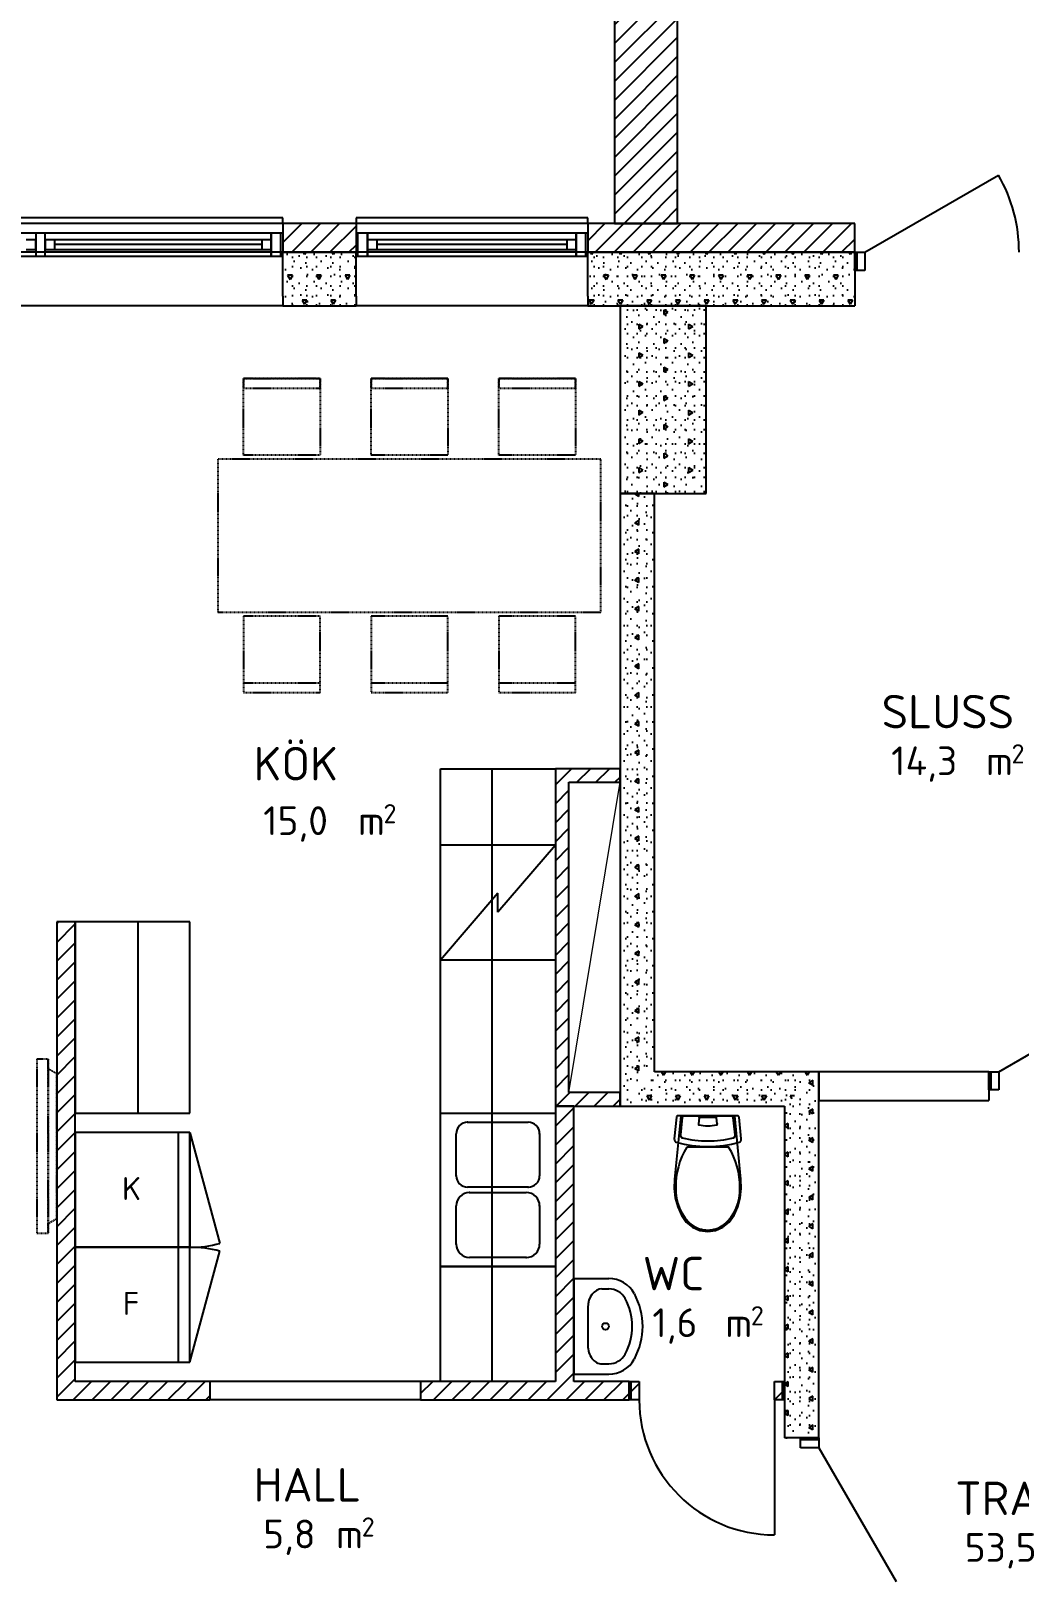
# Model space of a CAD drawing. Header units: millimetres. Extents: x -214 to 76936, y -5099 to 21069.
# Drawn here: x 5009 to 10170, y 6581 to 14656 of the extents above; entities that cross this region are included whole.
import ezdxf
from ezdxf.enums import TextEntityAlignment as Align

# ---------------------------------------------------------------- set-up
doc = ezdxf.new("R2010")
doc.units = ezdxf.units.MM
doc.header["$MEASUREMENT"] = 0
doc.linetypes.add('DASHED_4', pattern=[7, 4, -3])
for name, color, linetype in [('A-01SB-----', 3, 'Continuous'), ('A-01SC-----', 7, 'Continuous'), ('A-27B------', 7, 'Continuous'), ('A-42-------', 1, 'Continuous'), ('A-46---B---', 1, 'Continuous'), ('A-46---C---', 4, 'DASHED_4'), ('A-A-OVA----', 4, 'Continuous')]:
    doc.layers.add(name, color=color, linetype=linetype)
doc.layers.add('A-27---MH1-', color=8, linetype='Continuous', lineweight=0)
doc.layers.add('A-A-RUA----', color=3, linetype='Continuous', lineweight=0)
doc.styles.add('ISO', font='')
doc.styles.get('ISO').set_extended_font_data('ISOCPEUR')
pattern_1 = [(90, (0, 0), (-259.8076, 0), [25, -125]), (90, (-129.9, 75), (-259.8076, 0), [25, -125]), (150, (0, 0), (129.904, 225), [25, -125]), (150, (9e-15, 150), (129.904, 225), [25, -125]), (210, (2e-15, 25), (-129.904, 225), [25, -125]), (210, (1e-14, 175), (-129.904, 225), [25, -125]), (90, (-25, 2e-15), (-50, 0), [0, -50, 0, -75]), (135, (-25, 25), (35.35534, 35.35534), [0, -37.5, 0, -62.5])]
pattern_2 = [(0, (0, 0), (0, 600), [])]
pattern_3 = [(180, (0, 0), (0, 259.8076), [25, -125]), (180, (-75, -129.9), (0, 259.8076), [25, -125]), (240, (0, 0), (-225, 129.904), [25, -125]), (240, (-150, 2e-14), (-225, 129.904), [25, -125]), (300, (-25, 3e-15), (225, 129.904), [25, -125]), (300, (-175, 2e-14), (225, 129.904), [25, -125]), (180, (-3e-15, -25), (0, 50), [0, -50, 0, -75]), (225, (-25, -25), (-35.35534, 35.35534), [0, -37.5, 0, -62.5])]
pattern_4 = [(45, (0, 0), (-49.49747, 49.49747), [])]

# ---------------------------------------------------------------- blocks, each defined once
blk = doc.blocks.new('SLUSS_012_11', base_point=(9853.9, 10973))
at = {"layer": 'A-A-RUA----', "style": 'ISO'}
for tag, height, p in [('ROOM_NAME', 175, (9451.9, 11188.4)), ('bFrame', 150, (9501.9, 10919.1)), ('DUMMY_377', 150, (9901, 10919.1)), ('DUMMY_378', 100, (10130, 10930.5))]:
    blk.add_attdef(tag, text='', height=height, dxfattribs=at).set_placement(p, align=Align.TOP_LEFT)
blk = doc.blocks.new('TRAPPHUS 1_013_12', base_point=(10592.2, 6864.2))
at = {"layer": 'A-A-RUA----', "style": 'ISO'}
for tag, height, p in [('ROOM_NAME', 175, (9836.2, 7079.5)), ('bFrame', 150, (9886.2, 6810.2)), ('DUMMY_377', 150, (10285.3, 6810.2)), ('DUMMY_378', 100, (10514.3, 6821.7))]:
    blk.add_attdef(tag, text='', height=height, dxfattribs=at).set_placement(p, align=Align.TOP_LEFT)
blk = doc.blocks.new('HALL_01_26', base_point=(6517.3, 6934.7))
at = {"layer": 'A-A-RUA----', "style": 'ISO'}
for tag, height, p in [('ROOM_NAME', 175, (6172.2, 7150)), ('bFrame', 150, (6222.2, 6880.7)), ('DUMMY_377', 150, (6507.5, 6880.7)), ('DUMMY_378', 100, (6736.5, 6892.2))]:
    blk.add_attdef(tag, text='', height=height, dxfattribs=at).set_placement(p, align=Align.TOP_LEFT)
blk = doc.blocks.new('WC_11_27', base_point=(8549.6, 8038))
at = {"layer": 'A-A-RUA----', "style": 'ISO'}
for tag, height, p in [('ROOM_NAME', 175, (8204.5, 8253.4)), ('DUMMY_378', 100, (8768.8, 7995.5)), ('bFrame', 150, (8254.5, 7984.1)), ('DUMMY_377', 150, (8539.8, 7984.1))]:
    blk.add_attdef(tag, text='', height=height, dxfattribs=at).set_placement(p, align=Align.TOP_LEFT)
blk = doc.blocks.new('KÖK_09_28', base_point=(6574.2, 10660.2))
at = {"layer": 'A-A-RUA----', "style": 'ISO'}
for tag, height, p in [('ROOM_NAME', 175, (6172.2, 10916.4)), ('bFrame', 150, (6222.2, 10606.2)), ('DUMMY_377', 150, (6621.3, 10606.2)), ('DUMMY_378', 100, (6850.3, 10617.7))]:
    blk.add_attdef(tag, text='', height=height, dxfattribs=at).set_placement(p, align=Align.TOP_LEFT)

msp = doc.modelspace()

# ---------------------------------------------------------------- hatches: boundary and pattern name
at = {"layer": 'A-01SB-----', "linetype": 'Continuous'}
h = msp.add_hatch(dxfattribs=at)
h.set_pattern_fill('BRANDSÄKRARE', color=256, style=0, pattern_type=2)
h.set_pattern_definition(pattern_4)
h.paths.add_polyline_path([(7748.1, 10802.9), (7748.1, 9040), (7819.1, 9111), (7819.1, 10731.9)])
h = msp.add_hatch(dxfattribs=at)
h.set_pattern_fill('BRANDSÄKRARE', color=256, style=0, pattern_type=2)
h.set_pattern_definition(pattern_4)
h.paths.add_polyline_path([(7819.1, 10731.9), (8086.2, 10731.9), (8086.2, 10802.9), (7748.1, 10802.9)])
h = msp.add_hatch(dxfattribs=at)
h.set_pattern_fill('BRANDSÄKRARE', color=256, style=0, pattern_type=2)
h.set_pattern_definition(pattern_4)
h.paths.add_polyline_path([(5143.9, 10002.9), (5143.9, 7506.9), (5239.9, 7602.9), (5239.9, 10002.9)])
h = msp.add_hatch(dxfattribs=at)
h.set_pattern_fill('BRANDSÄKRARE', color=256, style=0, pattern_type=2)
h.set_pattern_definition(pattern_4)
h.paths.add_polyline_path([(7748.1, 9040), (8086.2, 9040), (8086.2, 9111), (7819.1, 9111)])
h = msp.add_hatch(dxfattribs=at)
h.set_pattern_fill('BRANDSÄKRARE', color=256, style=0, pattern_type=2)
h.set_pattern_definition(pattern_4)
h.paths.add_polyline_path([(7748.1, 9040), (7748.1, 7602.9), (7844.1, 7602.9), (7844.1, 9040)])
h = msp.add_hatch(dxfattribs=at)
h.set_pattern_fill('BRANDSÄKRARE', color=256, style=0, pattern_type=2)
h.set_pattern_definition(pattern_4)
h.paths.add_polyline_path([(5239.9, 7602.9), (5143.9, 7506.9), (5944, 7506.9), (5944, 7602.9)])
h = msp.add_hatch(dxfattribs=at)
h.set_pattern_fill('BRANDSÄKRARE', color=256, style=0, pattern_type=2)
h.set_pattern_definition(pattern_4)
h.paths.add_polyline_path([(7044, 7602.9), (7044, 7506.9), (8134.1, 7506.9), (8134.1, 7602.9)])
at = {"layer": 'A-01SC-----', "linetype": 'Continuous'}
h = msp.add_hatch(dxfattribs=at)
h.set_pattern_fill('BRANDSÄKRARE', color=256, style=0, pattern_type=2)
h.set_pattern_definition(pattern_4)
h.paths.add_polyline_path([(8386.2, 13651), (8386.2, 19985), (8056.2, 19985), (8056.2, 13651)])
h = msp.add_hatch(dxfattribs=at)
h.set_pattern_fill('BRANDSÄKRARE', color=256, style=0, pattern_type=2)
h.set_pattern_definition(pattern_4)
h.paths.add_polyline_path([(6324.4, 13650), (6324.4, 13600), (6324.4, 13500), (6707.2, 13500), (6707.2, 13600), (6707.2, 13650)])
h = msp.add_hatch(dxfattribs=at)
h.set_pattern_fill('BRANDSÄKRARE', color=256, style=0, pattern_type=2)
h.set_pattern_definition(pattern_4)
h.paths.add_polyline_path([(7917.2, 13500), (9311.7, 13500), (9311.7, 13650), (7917.2, 13650), (7917.2, 13600)])
h = msp.add_hatch(dxfattribs=at)
h.set_pattern_fill('BETONG__STD_', color=256, style=0, pattern_type=2)
h.set_pattern_definition(pattern_3)
h.paths.add_polyline_path([(6707.2, 13220), (6707.2, 13500), (6324.4, 13500), (6324.4, 13220)])
h = msp.add_hatch(dxfattribs=at)
h.set_pattern_fill('BETONG__STD_', color=256, style=0, pattern_type=2)
h.set_pattern_definition(pattern_3)
h.paths.add_polyline_path([(7917.2, 13220), (9311.7, 13220), (9311.7, 13405), (9311.7, 13500), (7917.2, 13500)])
at = {"layer": 'A-27B------', "linetype": 'Continuous'}
h = msp.add_hatch(dxfattribs=at)
h.set_pattern_fill('BETONG__STD_', color=256, style=0, pattern_type=2)
h.set_pattern_definition([(270, (0, 0), (259.8076, 0), [25, -125]), (270, (129.9, -75), (259.8076, 0), [25, -125]), (330, (0, 0), (129.904, 225), [25, -125]), (330, (-3e-14, -150), (129.904, 225), [25, -125]), (30, (-5e-15, -25), (-129.904, 225), [25, -125]), (30, (-3e-14, -175), (-129.904, 225), [25, -125]), (270, (25, -5e-15), (50, 0), [0, -50, 0, -75]), (315, (25, -25), (35.35534, 35.35534), [0, -37.5, 0, -62.5])])
h.paths.add_polyline_path([(8086.2, 13220), (8086.2, 12240), (8536.2, 12240), (8536.2, 13220)])
h = msp.add_hatch(dxfattribs=at)
h.set_pattern_fill('BETONG__STD_', color=256, style=0, pattern_type=2)
h.set_pattern_definition(pattern_1)
h.paths.add_polyline_path([(8086.2, 12240), (8086.2, 9040), (8266.2, 9220), (8266.2, 12240)])
h = msp.add_hatch(dxfattribs=at)
h.set_pattern_fill('BETONG__STD_', color=256, style=0, pattern_type=2)
h.set_pattern_definition(pattern_3)
h.paths.add_polyline_path([(8086.2, 9040), (8944.1, 9040), (9124.1, 9220), (8266.2, 9220)])
h = msp.add_hatch(dxfattribs=at)
h.set_pattern_fill('BETONG__STD_', color=256, style=0, pattern_type=2)
h.set_pattern_definition(pattern_1)
h.paths.add_polyline_path([(8944.1, 9040), (8944.1, 7307.7), (9029.1, 7307.7), (9124.1, 7307.7), (9124.1, 9220)])
at = {"layer": 'A-42-------', "linetype": 'Continuous'}
h = msp.add_hatch(dxfattribs=at)
h.set_pattern_fill('FALSAD_PLÅT__LIGGANDE_600', color=256, style=0, pattern_type=2)
h.set_pattern_definition(pattern_2)
h.paths.add_polyline_path([(9311.7, 13405), (9363.7, 13405), (9363.7, 13500), (9311.7, 13500)])
h = msp.add_hatch(dxfattribs=at)
h.set_pattern_fill('FALSAD_PLÅT__LIGGANDE_600', color=256, style=0, pattern_type=2)
h.set_pattern_definition(pattern_2)
h.paths.add_polyline_path([(10012.3, 9125), (10064.3, 9125), (10064.3, 9220), (10012.3, 9220)])
h = msp.add_hatch(dxfattribs=at)
h.set_pattern_fill('BRANDSÄKRARE', color=256, style=0, pattern_type=2)
h.set_pattern_definition(pattern_4)
h.paths.add_polyline_path([(8186.1, 7602.9), (8134.1, 7602.9), (8134.1, 7506.9), (8186.1, 7506.9)])
h = msp.add_hatch(dxfattribs=at)
h.set_pattern_fill('BRANDSÄKRARE', color=256, style=0, pattern_type=2)
h.set_pattern_definition(pattern_4)
h.paths.add_polyline_path([(8944.1, 7602.9), (8892.1, 7602.9), (8892.1, 7506.9), (8944.1, 7506.9)])
h = msp.add_hatch(dxfattribs=at)
h.set_pattern_fill('FALSAD_PLÅT__LIGGANDE_600', color=256, style=0, pattern_type=2)
h.set_pattern_definition(pattern_2)
h.paths.add_polyline_path([(9029.1, 7307.7), (9029.1, 7255.7), (9124.1, 7255.7), (9124.1, 7307.7)])

# ---------------------------------------------------------------- linework, layer by layer
at = {"layer": 'A-01SB-----'}
for p, q in [((10012.3, 9220), (10012.3, 9125)), ((10012.3, 9125), (10012.3, 9070)), ((8134.1, 7506.9), (8134.1, 7602.9)), ((8944.1, 7506.9), (8944.1, 7602.9))]:
    msp.add_line(p, q, dxfattribs=at)
at = {"layer": 'A-01SB-----', "flags": 128}
for points in [[(7748.1, 10802.9), (7748.1, 9040)], [(8086.2, 10802.9), (7748.1, 10802.9)], [(8086.2, 10731.9), (8086.2, 10802.9)], [(7819.1, 9111), (7819.1, 10731.9)], [(7819.1, 10731.9), (8086.2, 10731.9)], [(5143.9, 10002.9), (5143.9, 7506.9)], [(5239.9, 10002.9), (5143.9, 10002.9)], [(5239.9, 7602.9), (5239.9, 10002.9)], [(10012.3, 9220), (9124.1, 9220)], [(9124.1, 9220), (9124.1, 9070)], [(8086.2, 9111), (7819.1, 9111)], [(8086.2, 9040), (8086.2, 9111)], [(9124.1, 9070), (10012.3, 9070)], [(7748.1, 9040), (7748.1, 7602.9)], [(7844.1, 9040), (7748.1, 9040)], [(7748.1, 9040), (8086.2, 9040)], [(7844.1, 7602.9), (7844.1, 9040)], [(5944, 7602.9), (5239.9, 7602.9)], [(7748.1, 7602.9), (7044, 7602.9)], [(8134.1, 7602.9), (7844.1, 7602.9)], [(5143.9, 7506.9), (5944, 7506.9)], [(7044, 7506.9), (8134.1, 7506.9)]]:
    msp.add_lwpolyline(points, dxfattribs=at)
at = {"layer": 'A-01SC-----'}
for p, q in [((6324.4, 13650), (6324.4, 13600)), ((6707.2, 13650), (6707.2, 13600)), ((7917.2, 13650), (7917.2, 13600)), ((6324.4, 13600), (6324.4, 13500)), ((6707.2, 13600), (6707.2, 13500)), ((7917.2, 13600), (7917.2, 13500)), ((9311.7, 13500), (9311.7, 13405)), ((9311.7, 13405), (9311.7, 13220))]:
    msp.add_line(p, q, dxfattribs=at)
at = {"layer": 'A-01SC-----', "flags": 128}
for points in [[(8056.2, 19985), (8056.2, 13651)], [(8386.2, 13651), (8386.2, 19985)], [(8056.2, 14947.7), (8056.2, 13650)], [(8386.2, 13650), (8386.2, 14947.7)], [(6707.2, 13650), (6324.4, 13650)], [(9311.7, 13650), (7917.2, 13650)], [(8056.2, 13651), (8386.2, 13651)], [(8056.2, 13650), (8386.2, 13650)], [(6707.2, 13500), (6324.4, 13500)], [(6324.4, 13500), (6707.2, 13500)], [(9311.7, 13500), (7917.2, 13500)], [(7917.2, 13500), (9311.7, 13500)], [(6324.4, 13220), (6707.2, 13220)], [(7917.2, 13220), (9311.7, 13220)]]:
    msp.add_lwpolyline(points, dxfattribs=at)
at = {"layer": 'A-27---MH1-'}
msp.add_line((7819.1, 9111), (8086.2, 10731.9), dxfattribs=at)
at = {"layer": 'A-27B------'}
for p, q in [((9029.1, 7307.7), (8944.1, 7307.7)), ((9124.1, 7307.7), (9029.1, 7307.7))]:
    msp.add_line(p, q, dxfattribs=at)
at = {"layer": 'A-27B------', "flags": 128}
for points in [[(8086.2, 13220), (8086.2, 12240)], [(8536.2, 13220), (8086.2, 13220)], [(8536.2, 12240), (8536.2, 13220)], [(8086.2, 12240), (8536.2, 12240)], [(8086.2, 12240), (8086.2, 9040)], [(8266.2, 12240), (8086.2, 12240)], [(8266.2, 9220), (8266.2, 12240)], [(9124.1, 9220), (8266.2, 9220)], [(9124.1, 7307.7), (9124.1, 9220)], [(8086.2, 9040), (8944.1, 9040)], [(8944.1, 9040), (8944.1, 7307.7)]]:
    msp.add_lwpolyline(points, dxfattribs=at)
at = {"layer": 'A-42-------'}
for p, q in [((9363.7, 13500), (10061.7, 13903)), ((6324.4, 13680), (3814.4, 13680)), ((6324.4, 13650), (3814.4, 13650)), ((6324.4, 13650), (6324.4, 13680)), ((7917.2, 13680), (6707.2, 13680)), ((6707.2, 13680), (6707.2, 13650)), ((7917.2, 13650), (6707.2, 13650)), ((7917.2, 13650), (7917.2, 13680)), ((9311.7, 13500), (9311.7, 13650)), ((6264.4, 13600), (3874.4, 13600)), ((5084.4, 13600), (5034.4, 13600)), ((5034.4, 13600), (5034.4, 13480)), ((5084.4, 13480), (5084.4, 13600)), ((6264.4, 13515), (6264.4, 13600)), ((6324.4, 13600), (6264.4, 13600)), ((6264.4, 13600), (6264.4, 13515)), ((6314.4, 13480), (6314.4, 13600)), ((6324.4, 13600), (6324.4, 13500)), ((6767.2, 13600), (6707.2, 13600)), ((6707.2, 13600), (6707.2, 13500)), ((6717.2, 13480), (6717.2, 13600)), ((7857.2, 13600), (6767.2, 13600)), ((6767.2, 13600), (6767.2, 13515)), ((6767.2, 13515), (6767.2, 13600)), ((7857.2, 13515), (7857.2, 13600)), ((7917.2, 13600), (7857.2, 13600)), ((7857.2, 13600), (7857.2, 13515)), ((7907.2, 13480), (7907.2, 13600)), ((7917.2, 13600), (7917.2, 13500)), ((6324.4, 13500), (3814.4, 13500)), ((6324.4, 13500), (3814.4, 13500)), ((5034.4, 13565), (4984.4, 13565)), ((4984.4, 13515), (5034.4, 13515)), ((5034.4, 13515), (5034.4, 13565)), ((5134.4, 13565), (5084.4, 13565)), ((5084.4, 13565), (5084.4, 13515)), ((5084.4, 13515), (5134.4, 13515)), ((6214.4, 13565), (5134.4, 13565)), ((5134.4, 13515), (5134.4, 13565)), ((6214.4, 13540), (5134.4, 13540)), ((5134.4, 13515), (6214.4, 13515)), ((6264.4, 13565), (6214.4, 13565)), ((6214.4, 13565), (6214.4, 13515)), ((6214.4, 13515), (6264.4, 13515)), ((6264.4, 13515), (6264.4, 13565)), ((6264.4, 13480), (6264.4, 13515)), ((6264.4, 13515), (6264.4, 13480)), ((6324.4, 13270), (6324.4, 13500)), ((6707.2, 13270), (6707.2, 13500)), ((7917.2, 13500), (6707.2, 13500)), ((7917.2, 13500), (6707.2, 13500)), ((6817.2, 13565), (6767.2, 13565)), ((6767.2, 13565), (6767.2, 13515)), ((6767.2, 13515), (6767.2, 13480)), ((6767.2, 13480), (6767.2, 13515)), ((6767.2, 13515), (6817.2, 13515)), ((7807.2, 13565), (6817.2, 13565)), ((6817.2, 13515), (6817.2, 13565)), ((7807.2, 13540), (6817.2, 13540)), ((6817.2, 13515), (7807.2, 13515)), ((7857.2, 13565), (7807.2, 13565)), ((7807.2, 13565), (7807.2, 13515)), ((7807.2, 13515), (7857.2, 13515)), ((7857.2, 13515), (7857.2, 13565)), ((7857.2, 13480), (7857.2, 13515)), ((7857.2, 13515), (7857.2, 13480)), ((7917.2, 13270), (7917.2, 13500)), ((9311.7, 13405), (9311.7, 13500)), ((9311.7, 13500), (9363.7, 13500)), ((9311.7, 13500), (9311.7, 13405)), ((9321.7, 13500), (9321.7, 13405)), ((9363.7, 13500), (9363.7, 13405)), ((3874.4, 13480), (6264.4, 13480)), ((5034.4, 13480), (5084.4, 13480)), ((6264.4, 13480), (6324.4, 13480)), ((6707.2, 13480), (6767.2, 13480)), ((6767.2, 13480), (7857.2, 13480)), ((7857.2, 13480), (7917.2, 13480)), ((9363.7, 13405), (9311.7, 13405)), ((6324.4, 13270), (6324.4, 13220)), ((6707.2, 13270), (6707.2, 13220)), ((7917.2, 13270), (7917.2, 13220)), ((6324.4, 13220), (3814.4, 13220)), ((7917.2, 13220), (6707.2, 13220)), ((10064.3, 9220), (10762.3, 9623)), ((10012.3, 9125), (10012.3, 9220)), ((10012.3, 9220), (10064.3, 9220)), ((10012.3, 9220), (10012.3, 9125)), ((10022.3, 9220), (10022.3, 9125)), ((10064.3, 9220), (10064.3, 9125)), ((10064.3, 9125), (10012.3, 9125)), ((5944, 7602.9), (5944, 7506.9)), ((7044, 7602.9), (5944, 7602.9)), ((7044, 7602.9), (7044, 7506.9)), ((8134.1, 7506.9), (8134.1, 7602.9)), ((8134.1, 7602.9), (8186.1, 7602.9)), ((8134.1, 7506.9), (8134.1, 7602.9)), ((8144.1, 7506.9), (8144.1, 7602.9)), ((8186.1, 7602.9), (8186.1, 7506.9)), ((8892.1, 7506.9), (8892.1, 7602.9)), ((8892.1, 7602.9), (8944.1, 7602.9)), ((8934.1, 7506.9), (8934.1, 7602.9)), ((8944.1, 7602.9), (8944.1, 7506.9)), ((8944.1, 7506.9), (8944.1, 7602.9)), ((7044, 7506.9), (5944, 7506.9)), ((8186.1, 7506.9), (8134.1, 7506.9)), ((8944.1, 7506.9), (8892.1, 7506.9)), ((8892.1, 7506.9), (8892.1, 6800.9)), ((9029.1, 7307.7), (9124.1, 7307.7)), ((9029.1, 7255.7), (9029.1, 7307.7)), ((9124.1, 7307.7), (9029.1, 7307.7)), ((9124.1, 7297.7), (9029.1, 7297.7)), ((9124.1, 7307.7), (9124.1, 7255.7)), ((9124.1, 7255.7), (9029.1, 7255.7)), ((9124.1, 7255.7), (9527.1, 6557.7))]:
    msp.add_line(p, q, dxfattribs=at)
for centre, radius, start, end in [((9363.7, 13500), 806, 0, 30), ((8892.1, 7506.9), 706, 180, 270)]:
    msp.add_arc(centre, radius, start, end, dxfattribs=at)
at = {"layer": 'A-46---B---'}
for p, q in [((7148.1, 10802.9), (7748.1, 10802.9)), ((7148.1, 7602.9), (7148.1, 10802.9)), ((7418.1, 7602.9), (7418.1, 10802.9)), ((7418.1, 10802.9), (7748.1, 10802.9)), ((7748.1, 10802.9), (7748.1, 7602.9)), ((7748.1, 10802.9), (7748.1, 7602.9)), ((7748.1, 10802.9), (7748.1, 7602.9)), ((7748.1, 10402.9), (7148.1, 10402.9)), ((7748.1, 10402.9), (7448.1, 10052.9)), ((7448.1, 10152.9), (7148.1, 9802.9)), ((7448.1, 10052.9), (7448.1, 10152.9)), ((5839.9, 10002.9), (5239.9, 10002.9)), ((5239.9, 10002.9), (5239.9, 9002.9)), ((5569.9, 10002.9), (5239.9, 10002.9)), ((5239.9, 10002.9), (5239.9, 9002.9)), ((5239.9, 10002.9), (5239.9, 9002.9)), ((5569.9, 9002.9), (5569.9, 10002.9)), ((5839.9, 9002.9), (5839.9, 10002.9)), ((7748.1, 9802.9), (7148.1, 9802.9)), ((5239.9, 9002.9), (5839.9, 9002.9)), ((5239.9, 9002.9), (5569.9, 9002.9)), ((7148.1, 8202.9), (7148.1, 9002.9)), ((7148.1, 9002.9), (7748.1, 9002.9)), ((7148.1, 9002.9), (7748.1, 9002.9)), ((7748.1, 9002.9), (7748.1, 8202.9)), ((8380.8, 8982.6), (8369.2, 8870.3)), ((8403.1, 8990), (8370.7, 8658.8)), ((8381.5, 8985.5), (8380.8, 8982.6)), ((8383, 8987.9), (8381.5, 8985.5)), ((8385, 8989.5), (8383, 8987.9)), ((8387.2, 8990), (8385, 8989.5)), ((8700.9, 8990), (8387.2, 8990)), ((8411, 8980.5), (8401.6, 8890.4)), ((8685, 8990), (8403.1, 8990)), ((8671.8, 8987.9), (8416.3, 8987.9)), ((8498.4, 8979.2), (8495.2, 8948.3)), ((8587.5, 8981.7), (8500.6, 8981.7)), ((8592.9, 8948.3), (8589.7, 8979.2)), ((8686.5, 8890.4), (8677.2, 8980.5)), ((8717.4, 8658.8), (8685, 8990)), ((8703.2, 8989.5), (8700.9, 8990)), ((8705.2, 8987.9), (8703.2, 8989.5)), ((8706.6, 8985.5), (8705.2, 8987.9)), ((8707.3, 8982.6), (8706.6, 8985.5)), ((8719, 8870.3), (8707.3, 8982.6)), ((5839.9, 8902.9), (5239.9, 8902.9)), ((5239.9, 8902.9), (5239.9, 8302.9)), ((5239.9, 8302.9), (5239.9, 8902.9)), ((5779.9, 8302.9), (5779.9, 8902.9)), ((5839.9, 8302.9), (5839.9, 8902.9)), ((5839.9, 8902.9), (5839.9, 8302.9)), ((5839.9, 8902.9), (5995.2, 8323.3)), ((7230.1, 8676.9), (7230.1, 8895.9)), ((7290.1, 8955.9), (7606.1, 8955.9)), ((7666.1, 8895.9), (7666.1, 8676.9)), ((8369.2, 8870.3), (8369.4, 8863.9)), ((8369.4, 8863.9), (8371.5, 8858.1)), ((8371.5, 8858.1), (8375, 8853.6)), ((8375, 8853.6), (8379.5, 8851.3)), ((8379.5, 8851.3), (8420.3, 8842)), ((8420.3, 8842), (8461.4, 8835.4)), ((8544.1, 8826.4), (8435.1, 8826.4)), ((8461.4, 8835.4), (8502.7, 8831.4)), ((8502.7, 8831.4), (8544.1, 8830)), ((8544.1, 8830), (8585.4, 8831.4)), ((8653, 8826.4), (8544.1, 8826.4)), ((8585.4, 8831.4), (8626.7, 8835.4)), ((8626.7, 8835.4), (8667.8, 8842)), ((8667.8, 8842), (8708.6, 8851.3)), ((8708.6, 8851.3), (8713.1, 8853.6)), ((8713.1, 8853.6), (8716.7, 8858.1)), ((8716.7, 8858.1), (8718.7, 8863.9)), ((8718.7, 8863.9), (8719, 8870.3)), ((8370.7, 8658.8), (8369.2, 8609.9)), ((8719, 8609.9), (8717.4, 8658.8)), ((7606.1, 8616.9), (7290.1, 8616.9)), ((7300.1, 8588.9), (7596.1, 8588.9)), ((8369.2, 8609.9), (8374.6, 8561.4)), ((8374.6, 8561.4), (8387, 8514.3)), ((8701.1, 8514.3), (8713.5, 8561.4)), ((8713.5, 8561.4), (8719, 8609.9)), ((7230.1, 8319.9), (7230.1, 8518.9)), ((7666.1, 8518.9), (7666.1, 8319.9)), ((8387, 8514.3), (8406.1, 8470)), ((8682.1, 8470), (8701.1, 8514.3)), ((8406.1, 8470), (8431.7, 8434.8)), ((8431.7, 8434.8), (8464.7, 8407.9)), ((8464.7, 8407.9), (8503, 8390.9)), ((8585.1, 8390.9), (8623.4, 8407.9)), ((8623.4, 8407.9), (8656.5, 8434.8)), ((8625.1, 8418.5), (8625.1, 8418.5)), ((8656.5, 8434.8), (8682.1, 8470)), ((8503, 8390.9), (8544.1, 8385)), ((8544.1, 8393.2), (8544.1, 8393.2)), ((8544.1, 8385), (8585.1, 8390.9)), ((5839.9, 8302.9), (5239.9, 8302.9)), ((5239.9, 8302.9), (5239.9, 7702.9)), ((5239.9, 8302.9), (5839.9, 8302.9)), ((5239.9, 8302.9), (5239.9, 7702.9)), ((5779.9, 7702.9), (5779.9, 8302.9)), ((5839.9, 7702.9), (5839.9, 8302.9)), ((5839.9, 7702.9), (5839.9, 8302.9)), ((5839.9, 7702.9), (5995.2, 8282.4)), ((7596.1, 8249.9), (7300.1, 8249.9)), ((7748.1, 8202.9), (7148.1, 8202.9)), ((7148.1, 8202.9), (7748.1, 8202.9)), ((7844.1, 8140), (8027.3, 8140)), ((7844.1, 8140), (7844.1, 7640)), ((7990.7, 8085.7), (8027.3, 8085.7)), ((7917.9, 7989), (7917.9, 7791)), ((7917.9, 7791), (7917.9, 7791)), ((5239.9, 7702.9), (5839.9, 7702.9)), ((7990.7, 7694.3), (8027.3, 7694.3)), ((7748.1, 7602.9), (7148.1, 7602.9)), ((7748.1, 7602.9), (7418.1, 7602.9)), ((7844.1, 7640), (8027.3, 7640))]:
    msp.add_line(p, q, dxfattribs=at)
msp.add_circle((8009.8, 7890), 17.5, dxfattribs=at)
for centre, radius, start, end in [((7290.1, 8895.9), 60, 90, 180), ((7606.1, 8895.9), 60, 0, 90), ((7290.1, 8676.9), 60, 180, 270), ((7606.1, 8676.9), 60, 270, 0), ((7300.1, 8518.9), 70, 90, 180), ((7596.1, 8518.9), 70, 0, 90), ((5839.9, 8902.9), 600, 270, 285), ((7300.1, 8319.9), 70, 180, 270), ((7596.1, 8319.9), 70, 270, 0), ((5839.9, 7702.9), 600, 75, 90)]:
    msp.add_arc(centre, radius, start, end, dxfattribs=at)
for centre, major_axis, ratio, start_param, end_param in [((8416.4, 8980.7), (0, 7.15), 0.758764, 0.013419, 1.599332), ((8500.6, 8978.8), (0, 2.92), 0.758764, 0.000177, 1.434827), ((8587.5, 8978.8), (0, 2.92), 0.758764, 4.848359, 6.283009), ((8671.7, 8980.7), (0, 7.15), 0.758764, 4.683853, 6.269766), ((8411.6, 8888.2), (0, 13.3), 0.758764, 1.40788, 3.008), ((8498.8, 8947.6), (0, 4.79), 0.758764, 1.42881, 2.794205), ((8544.1, 9260.3), (0, 323), 0.758764, 2.950718, 3.332467), ((8589.3, 8947.6), (0, 4.79), 0.758764, 3.488981, 4.854376), ((8676.6, 8888.2), (0, 13.3), 0.758764, 3.275185, 4.875305), ((8802.2, 8623.3), (425.3, 0), 0.945902, 2.612188, 3.165208), ((8544.1, 9788.1), (0, 929.9), 0.758764, 2.950724, 3.332462), ((8286, 8623.3), (425.3, 0), 0.945902, 6.259569, 6.81259), ((8633.5, 8600.2), (256.9, 0), 0.945902, 3.085861, 3.98645), ((8454.6, 8600.2), (256.9, 0), 0.945902, 5.438328, 6.338917), ((8544.9, 8524.2), (138.5, 0), 0.945902, 4.079884, 4.706528), ((8543.3, 8524.2), (138.5, 0), 0.945902, 4.71825, 5.344894), ((7990.7, 7989), (0, 96.6), 0.753288, 0, 1.570796), ((8027.3, 7989), (151.5, 0), 0.996377, 0.496975, 1.570796), ((8027.3, 7989), (97, 0), 0.996377, 0.496975, 1.570796), ((7844.1, 7890), (305.5, 0), 0.996377, 5.78621, 6.78016), ((7844.1, 7890), (360, 0), 0.996377, 5.78621, 6.78016), ((7990.7, 7791), (0, 96.6), 0.753288, 1.570796, 3.141593), ((8027.3, 7791), (97, 0), 0.996377, 4.712389, 5.78621), ((8027.3, 7791), (151.5, 0), 0.996377, 4.712389, 5.78621)]:
    msp.add_ellipse(centre, major_axis=major_axis, ratio=ratio, start_param=start_param, end_param=end_param, dxfattribs=at)
for p in [(8411, 8980.5), (8498.4, 8979.2), (8587.5, 8981.7), (8671.8, 8987.9), (7290.1, 8955.9), (7666.1, 8895.9), (8497.6, 8943.1), (8590.6, 8943.1), (8592.9, 8948.3), (8686.5, 8890.4), (8410.2, 8875), (8653, 8826.4), (8677.9, 8875), (7230.1, 8676.9), (7300.1, 8588.9), (7606.1, 8616.9), (8377, 8613.8), (8711.1, 8613.8), (7666.1, 8518.9), (8463, 8418.5), (7230.1, 8319.9), (7596.1, 8249.9)]:
    msp.add_point(p, dxfattribs=at)
at = {"layer": 'A-46---C---'}
for p, q in [((6119.6, 12440), (6119.6, 12840)), ((6119.6, 12840), (6519.6, 12840)), ((6119.6, 12840), (6119.6, 12790)), ((6519.6, 12840), (6119.6, 12840)), ((6119.6, 12790), (6519.6, 12790)), ((6519.6, 12840), (6519.6, 12440)), ((6519.6, 12790), (6519.6, 12840)), ((6786.2, 12440), (6786.2, 12840)), ((6786.2, 12840), (7186.2, 12840)), ((6786.2, 12840), (6786.2, 12790)), ((7186.2, 12840), (6786.2, 12840)), ((6786.2, 12790), (7186.2, 12790)), ((7186.2, 12840), (7186.2, 12440)), ((7186.2, 12790), (7186.2, 12840)), ((7452.9, 12440), (7452.9, 12840)), ((7452.9, 12840), (7852.9, 12840)), ((7452.9, 12840), (7452.9, 12790)), ((7852.9, 12840), (7452.9, 12840)), ((7452.9, 12790), (7852.9, 12790)), ((7852.9, 12840), (7852.9, 12440)), ((7852.9, 12790), (7852.9, 12840)), ((6519.6, 12440), (6119.6, 12440)), ((7186.2, 12440), (6786.2, 12440)), ((7852.9, 12440), (7452.9, 12440)), ((5986.2, 12420), (5986.2, 11620)), ((7986.2, 12420), (5986.2, 12420)), ((7986.2, 11620), (7986.2, 12420)), ((5986.2, 11620), (7986.2, 11620)), ((6119.6, 11600), (6119.6, 11200)), ((6519.6, 11600), (6119.6, 11600)), ((6519.6, 11200), (6519.6, 11600)), ((6786.2, 11600), (6786.2, 11200)), ((7186.2, 11600), (6786.2, 11600)), ((7186.2, 11200), (7186.2, 11600)), ((7452.9, 11600), (7452.9, 11200)), ((7852.9, 11600), (7452.9, 11600)), ((7852.9, 11200), (7852.9, 11600)), ((6119.6, 11250), (6119.6, 11200)), ((6519.6, 11250), (6119.6, 11250)), ((6519.6, 11200), (6519.6, 11250)), ((6786.2, 11250), (6786.2, 11200)), ((7186.2, 11250), (6786.2, 11250)), ((7186.2, 11200), (7186.2, 11250)), ((7452.9, 11250), (7452.9, 11200)), ((7852.9, 11250), (7452.9, 11250)), ((7852.9, 11200), (7852.9, 11250)), ((6119.6, 11200), (6519.6, 11200)), ((6119.6, 11200), (6519.6, 11200)), ((6786.2, 11200), (7186.2, 11200)), ((6786.2, 11200), (7186.2, 11200)), ((7452.9, 11200), (7852.9, 11200)), ((7452.9, 11200), (7852.9, 11200)), ((5041.1, 9285.5), (5041.1, 8377)), ((5099.2, 9285.5), (5041.1, 9285.5)), ((5099.2, 9235.5), (5099.2, 9285.5)), ((5099.2, 9285.5), (5099.2, 8377)), ((5143.9, 9209.7), (5099.2, 9235.5)), ((5099.2, 8427), (5099.2, 9235.5)), ((5143.9, 8453.1), (5143.9, 9209.7)), ((5099.2, 8427), (5143.9, 8453.1)), ((5099.2, 8377), (5099.2, 8427)), ((5041.1, 8377), (5099.2, 8377))]:
    msp.add_line(p, q, dxfattribs=at)

# ---------------------------------------------------------------- block references
at = {"layer": 'A-A-OVA----'}
ref = msp.add_blockref('SLUSS_012_11', (9853.9, 10973), dxfattribs=at)
ref.add_attrib('ROOM_NAME', 'SLUSS', dxfattribs={"layer": 'A-A-RUA----', "color": 7, "height": 175, "style": 'ISO'}).set_placement((9451.9, 11188.4), align=Align.TOP_LEFT)
ref.add_attrib('bFrame', '14,3', dxfattribs={"layer": 'A-A-RUA----', "color": 7, "height": 150, "style": 'ISO'}).set_placement((9501.9, 10919.1), align=Align.TOP_LEFT)
ref.add_attrib('DUMMY_377', ' m', dxfattribs={"layer": 'A-A-RUA----', "color": 7, "height": 150, "style": 'ISO'}).set_placement((9901, 10919.1), align=Align.TOP_LEFT)
ref.add_attrib('DUMMY_378', '2', dxfattribs={"layer": 'A-A-RUA----', "color": 7, "height": 100, "style": 'ISO'}).set_placement((10130, 10930.5), align=Align.TOP_LEFT)
ref = msp.add_blockref('TRAPPHUS 1_013_12', (10592.2, 6864.2), dxfattribs=at)
ref.add_attrib('ROOM_NAME', 'TRAPPHUS 1', dxfattribs={"layer": 'A-A-RUA----', "color": 7, "height": 175, "style": 'ISO'}).set_placement((9836.2, 7079.5), align=Align.TOP_LEFT)
ref.add_attrib('bFrame', '53,5', dxfattribs={"layer": 'A-A-RUA----', "color": 7, "height": 150, "style": 'ISO'}).set_placement((9886.2, 6810.2), align=Align.TOP_LEFT)
ref.add_attrib('DUMMY_377', ' m', dxfattribs={"layer": 'A-A-RUA----', "color": 7, "height": 150, "style": 'ISO'}).set_placement((10285.3, 6810.2), align=Align.TOP_LEFT)
ref.add_attrib('DUMMY_378', '2', dxfattribs={"layer": 'A-A-RUA----', "color": 7, "height": 100, "style": 'ISO'}).set_placement((10514.3, 6821.7), align=Align.TOP_LEFT)
at = {"layer": 'A-A-RUA----'}
ref = msp.add_blockref('KÖK_09_28', (6574.2, 10660.2), dxfattribs=at)
ref.add_attrib('ROOM_NAME', 'KÖK', dxfattribs={"color": 7, "height": 175, "style": 'ISO'}).set_placement((6172.2, 10916.4), align=Align.TOP_LEFT)
ref.add_attrib('bFrame', '15,0', dxfattribs={"color": 7, "height": 150, "style": 'ISO'}).set_placement((6222.2, 10606.2), align=Align.TOP_LEFT)
ref.add_attrib('DUMMY_377', ' m', dxfattribs={"color": 7, "height": 150, "style": 'ISO'}).set_placement((6621.3, 10606.2), align=Align.TOP_LEFT)
ref.add_attrib('DUMMY_378', '2', dxfattribs={"color": 7, "height": 100, "style": 'ISO'}).set_placement((6850.3, 10617.7), align=Align.TOP_LEFT)
ref = msp.add_blockref('WC_11_27', (8549.6, 8038), dxfattribs=at)
ref.add_attrib('ROOM_NAME', 'WC', dxfattribs={"color": 7, "height": 175, "style": 'ISO'}).set_placement((8204.5, 8253.4), align=Align.TOP_LEFT)
ref.add_attrib('bFrame', '1,6', dxfattribs={"color": 7, "height": 150, "style": 'ISO'}).set_placement((8254.5, 7984.1), align=Align.TOP_LEFT)
ref.add_attrib('DUMMY_377', ' m', dxfattribs={"color": 7, "height": 150, "style": 'ISO'}).set_placement((8539.8, 7984.1), align=Align.TOP_LEFT)
ref.add_attrib('DUMMY_378', '2', dxfattribs={"color": 7, "height": 100, "style": 'ISO'}).set_placement((8768.8, 7995.5), align=Align.TOP_LEFT)
ref = msp.add_blockref('HALL_01_26', (6517.3, 6934.7), dxfattribs=at)
ref.add_attrib('ROOM_NAME', 'HALL', dxfattribs={"color": 7, "height": 175, "style": 'ISO'}).set_placement((6172.2, 7150), align=Align.TOP_LEFT)
ref.add_attrib('bFrame', '5,8', dxfattribs={"color": 7, "height": 150, "style": 'ISO'}).set_placement((6222.2, 6880.7), align=Align.TOP_LEFT)
ref.add_attrib('DUMMY_377', ' m', dxfattribs={"color": 7, "height": 150, "style": 'ISO'}).set_placement((6507.5, 6880.7), align=Align.TOP_LEFT)
ref.add_attrib('DUMMY_378', '2', dxfattribs={"color": 7, "height": 100, "style": 'ISO'}).set_placement((6736.5, 6892.2), align=Align.TOP_LEFT)

# ---------------------------------------------------------------- texts
at = {"layer": 'A-46---B---', "char_height": 120, "attachment_point": 4, "style": 'ISO'}
for s, insert in [('\\A1;{\\fISOCPEUR|b0|i0|c0|p34;K}', (5485.1, 8609.7)), ('\\A1;{\\fISOCPEUR|b0|i0|c0|p34;F}', (5489.4, 8009.7))]:
    msp.add_mtext(s, dxfattribs=dict(at, insert=insert))

doc.saveas('drawing.dxf')
